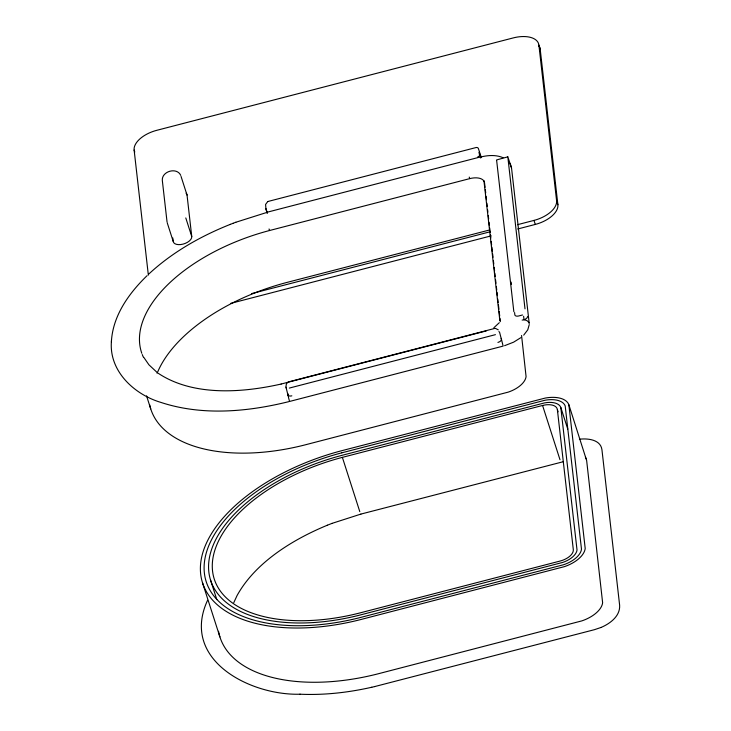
<?xml version="1.0" encoding="UTF-8"?>
<svg xmlns="http://www.w3.org/2000/svg" width="731" height="731" viewBox="0 0 731 731"><rect width="100%" height="100%" fill="white"/><g stroke="black" fill="none" stroke-linecap="round" stroke-linejoin="round"><path stroke-width="1.1" d="M111.404 341.605C109.029 371.202 134.266 394.448 160.71 402.352C202.112 416.003 247.215 411.955 288.882 401.63M529.262 324.573L527.764 329.827L523.688 335.154M111.477 340.354C113.369 314.86 129.277 292.903 147.095 275.651M111.386 342.017L111.496 339.933M207.577 600.261C179.963 659.983 250.413 695.711 300.139 694.212M233.792 602.636L237.063 595.555C254.973 563.126 291.395 540.072 327.333 525.223M499.319 322.673L493.845 327.78M522.144 320.077A5.775 4.852 -5.1 0 1 529.207 323.33L511.517 167.801L507.817 156.845L524.995 308.857M496.724 159.897L507.817 156.845M148.859 273.979C172.352 252.186 200.696 236.14 230.366 224.344M287.703 382.286L286.36 384.058L285.949 386.626M520.792 337.685L513.646 342.154L504.582 345.699M267.784 201.555L265.581 204.442L266.047 210.162M600.919 627.5C609.882 623.771 620.354 616.142 619.632 605.25L601.942 449.72C600.59 439.477 587.623 438.225 579.409 439.221M235.793 222.27L266.577 212.52M327.278 525.251L332.011 523.378M230.32 224.371L233.088 223.293M233.043 223.302L235.821 222.251M331.975 523.396L360.886 514.094M600.983 627.481L594.404 629.693L374.537 686.61M268.103 201.445L476.055 147.543A1.928 1.617 -6.5 0 1 478.412 148.612L481.3 157.604M480.404 154.817L480.642 156.891L267.117 212.237L267.226 213.269A5.775 0.521 75.5 0 1 267.19 212.63M141.805 353.311A144.446 77.184 -17.8 0 1 269.538 230.521L469.741 178.629A14.446 7.721 -17.8 0 1 484.315 181.809M251.446 293.643L489.843 231.846M517.429 224.7L533.986 220.406A25.037 13.377 -17.8 0 0 556.593 200.669L538.902 45.139A25.037 13.377 -17.8 0 0 513.226 37.921L156.736 130.328A25.037 13.377 -17.8 0 0 134.129 150.056L148.356 275.158M230.658 303.392L491.131 235.875M517.621 229.013L535.284 224.435A25.037 13.377 -17.8 0 0 557.89 204.698L540.191 49.169L538.902 45.139M522.51 314.988L518.471 316.03A3.856 2.056 -17.8 0 1 514.843 314.842L514.587 312.585M288.626 381.865L494.723 328.438M486.27 330.933L281.115 384.049M289.33 388.079L495.435 334.661M341.797 452.818L544.951 400.259A22.935 12.253 -17.8 0 1 565.191 405.952L581.483 549.155A22.935 12.253 -17.8 0 1 563.656 564.716L360.529 617.467A152.907 81.708 -17.8 0 1 204.397 573.186A152.907 81.708 -17.8 0 1 341.797 452.818M557.378 409.643L573.305 549.611A14.446 7.721 -17.8 0 1 560.266 561.006L360.063 612.898A144.446 77.184 -17.8 0 1 212.557 571.075A144.446 77.184 -17.8 0 1 342.373 457.368L542.566 405.477A14.446 7.721 -17.8 0 1 557.378 409.643L558.073 411.809M360.849 514.103L563.199 461.727M299.893 694.203C324.025 695.309 348.23 692.577 371.759 687.25M281.161 384.04C239.677 393.388 192.052 395.763 158.271 373.303M371.695 687.268L374.592 686.592M480.669 157.019C487.961 155.21 496.02 154.643 503.065 157.704M489.258 230.064L286.671 282.495A148.676 79.441 -17.8 0 0 157.11 373.358M495.39 328.347L498.295 329.855M157.037 372.39L148.905 364.778L143.779 357.34M509.772 163.241L510.896 165.434M180.758 175.403C176.884 166.832 161.56 171.264 162.319 180.438L167.043 221.913M556.593 200.669L557.89 204.698M533.986 220.406L535.284 224.435M568.855 404.727L585.202 548.469A26.8 14.318 -17.8 0 1 564.378 566.653L360.739 619.55A156.763 83.763 -17.8 0 1 200.687 574.146A156.763 83.763 -17.8 0 1 341.541 450.753L545.198 398.075A26.8 14.318 -17.8 0 1 568.855 404.727L586.655 460.594L602.627 602.719A26.8 14.318 -17.8 0 1 581.794 620.902L378.155 673.799A156.763 83.763 -17.8 0 1 218.523 631.282M480.642 156.891L479.143 152.24L479.499 155.347A1.928 1.033 -17.8 0 1 477.763 156.863M560.805 407.432L577.024 549.977A18.302 9.777 -17.8 0 1 562.797 562.395L360.273 614.972A148.292 79.24 -17.8 0 1 208.847 572.035A148.292 79.24 -17.8 0 1 342.108 455.303L544.65 402.882A18.302 9.777 -17.8 0 1 560.805 407.432L567.768 429.124M469.238 177.076L469.741 178.629M542.566 405.477L559.992 459.726M265.92 208.518L267.117 212.237A3.856 2.056 -17.8 0 1 267.18 211.67M269.045 228.967L269.538 230.521M342.373 457.368L359.789 511.618M287.904 394.895L285.985 387.083M181.06 176.454L187.035 195.058L191.75 236.533A9.631 5.144 -17.8 0 1 183.061 244.117A9.631 5.144 -17.8 0 1 173.183 241.34L167.216 222.745M185.784 217.929L191.75 236.533M134.129 150.056L134.778 152.075M210.546 580.067L216.815 599.594M146.547 395.855L150.723 408.876M202.469 582.644L219.894 636.893M286.141 387.997L286.141 387.814A3.856 2.056 -17.8 0 1 286.205 387.43M501.21 338.352L503.129 346.101L289.604 401.447A5.775 0.521 75.5 0 1 288.443 397.244M523.615 316.258L523.999 319.639A3.856 2.056 -17.8 0 0 527.48 316.605M521.568 335.456L526.073 376.556A22.935 12.253 -17.8 0 1 508.246 392.118L305.119 444.868A152.907 81.708 -17.8 0 1 149.663 404.791M511.115 282.084L511.371 284.341M496.632 160.363L513.847 311.744M484.543 182.796L485.064 187.31M485.32 189.567L485.704 192.957M486.088 196.337L486.471 199.727M486.855 203.117L487.248 206.498M487.632 209.888L487.888 212.145M488.271 215.526L488.655 218.916M489.039 222.306L489.432 225.687M489.688 227.944L490.199 232.467M490.455 234.724L490.839 238.105M491.223 241.495L491.607 244.876M491.872 247.142L492.383 251.656M492.639 253.913L493.023 257.294M493.407 260.684L493.79 264.074M494.183 267.455L494.567 270.845M494.823 273.102L495.207 276.482M495.591 279.872L495.974 283.262M496.358 286.643L496.751 290.033M497.007 292.29L497.391 295.68M497.774 299.061L498.158 302.451M498.414 304.708L498.935 309.222M499.191 311.479L499.702 315.993M499.958 318.25L500.342 321.64M483.931 180.694L499.858 320.671M287.758 393.68L287.877 394.722A3.856 2.056 -17.8 0 0 291.824 395.836M172.799 237.977L173.183 241.34M538.975 45.898A25.037 13.377 -17.8 0 1 540.191 49.169M186.103 193.258A9.631 5.144 -17.8 0 1 187.035 195.058M143.303 357.011A144.446 77.184 -17.8 0 1 142.262 354.562M510.667 166.312A5.775 4.879 -13.4 0 1 511.517 167.801M497.921 342.41A3.856 2.056 -17.8 0 0 501.402 339.376L499.638 332.477A3.856 2.056 -17.8 0 0 498.862 331.636M288.334 396.769A5.775 0.521 75.5 0 1 287.795 393.972M480.386 158.015A5.775 0.832 77.5 0 1 481.144 157.567M585.403 457.295A26.8 14.318 -17.8 0 1 586.271 458.977"/></g></svg>
